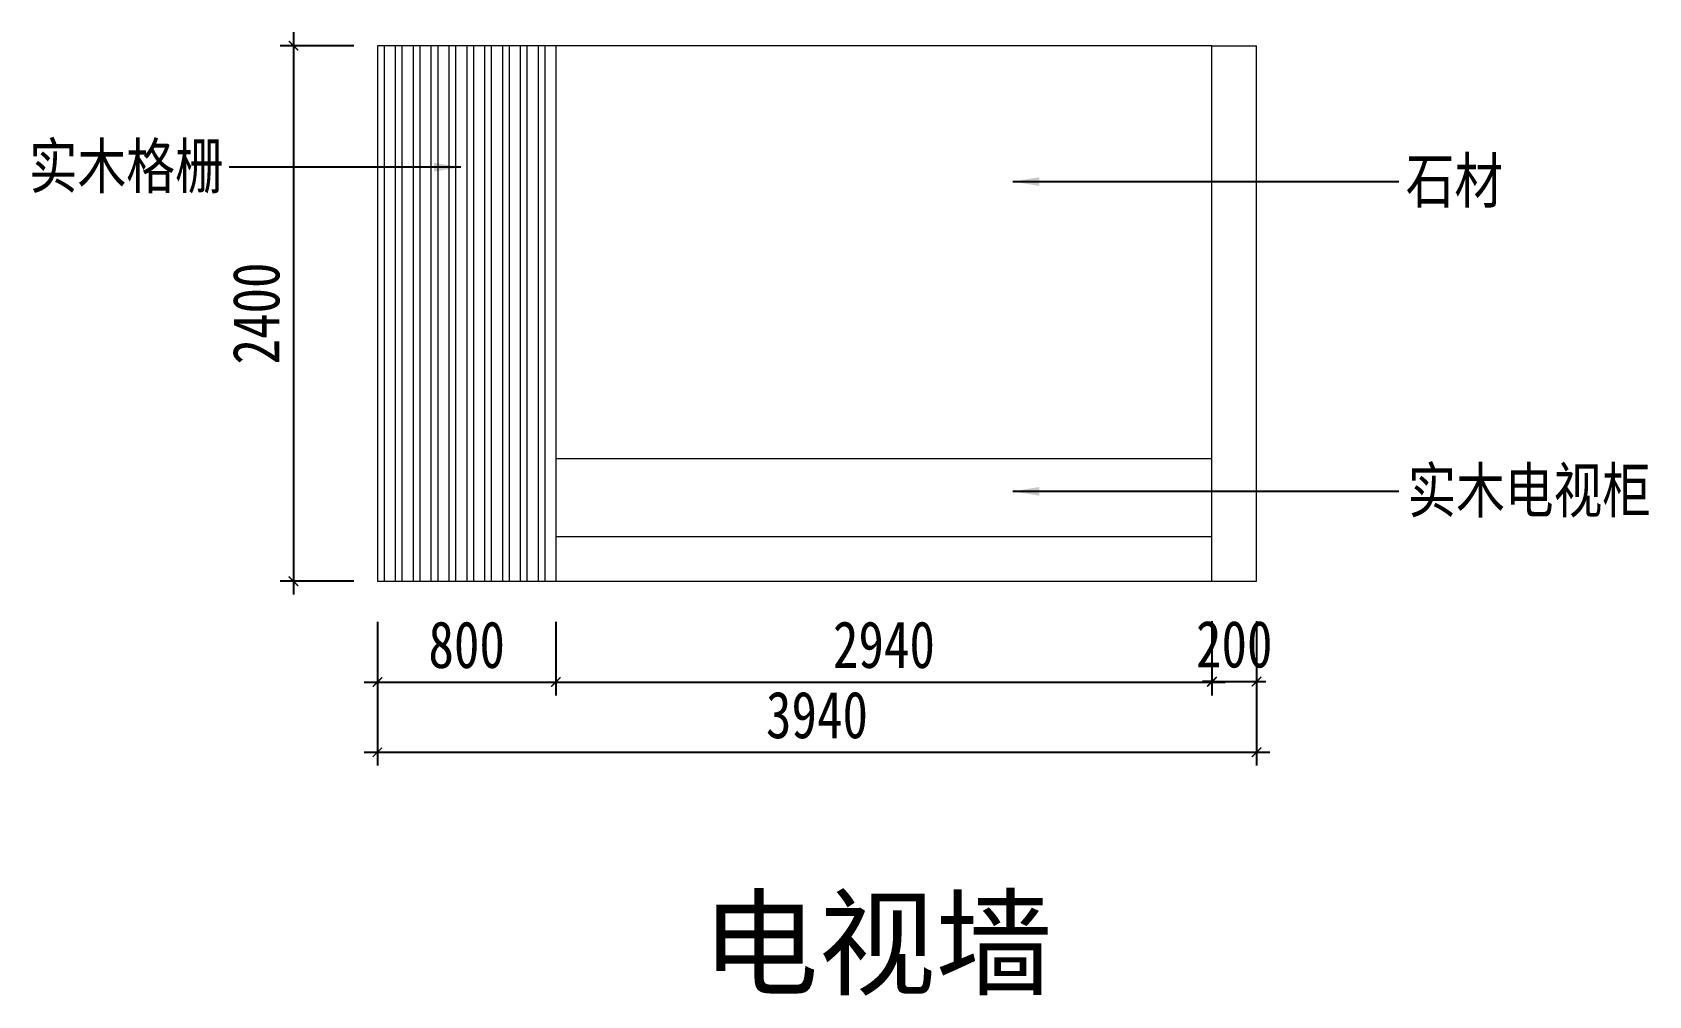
# Model space of a CAD drawing. Header units: millimetres. Extents: x 757294 to 891425, y -262592 to 287632.
# Drawn here: x 823758 to 831002, y -224832 to -220515 of the extents above; entities that cross this region are included whole.
import ezdxf

# ---------------------------------------------------------------- set-up
doc = ezdxf.new("R2010")
doc.units = ezdxf.units.MM
doc.header["$LTSCALE"] = 4
doc.layers.add('t', color=3, linetype='Continuous')
doc.layers.add('家具外轮廓线', color=3, linetype='Continuous', lineweight=15)
doc.styles.add('-黑体', font='simhei.ttf', dxfattribs={"width": 0.8})
doc.styles.add('st', font='simhei.ttf', dxfattribs={"width": 0.8})
doc.styles.get("Standard").update_dxf_attribs({"font": 'txt', "bigfont": 'gbcbig.shx'})
doc.dimstyles.new('标注60', dxfattribs={"dimscale": 60, "dimtxt": 1.5, "dimasz": 1, "dimexe": 1, "dimexo": 3, "dimgap": 1, "dimtad": 1, "dimdec": 0, "dimdsep": 46, "dimtxsty": 'st', "dimcen": 2.5, "dimdle": 1, "dimclrd": 1, "dimclre": 1, "dimclrt": 3, "dimadec": 0, "dimazin": 0, "dimtfac": 1, "dimtdec": 0, "dimtix": 1, "dimtmove": 2, "dimatfit": 3, "dimfxl": 1, "dimtolj": 1, "dimtzin": 0, "dimarcsym": 0})
doc.dimstyles.new('立面尺寸标注', dxfattribs={"dimscale": 60, "dimtxt": 3.5, "dimasz": 0.7, "dimexe": 1, "dimexo": 0.5, "dimgap": 1, "dimtad": 1, "dimdec": 0, "dimdsep": 46, "dimtxsty": '-黑体', "dimblk": 'ARCHTICK', "dimcen": 2.5, "dimdle": 1, "dimclrd": 1, "dimclre": 1, "dimclrt": 3, "dimadec": 0, "dimazin": 0, "dimtfac": 1, "dimtdec": 0, "dimtix": 1, "dimtmove": 2, "dimatfit": 3, "dimfxl": 4.5, "dimfxlon": 1, "dimtolj": 1, "dimtzin": 0, "dimarcsym": 0})

# ---------------------------------------------------------------- blocks, each defined once
blk = doc.blocks.new('_ArchTick')
at = {"color": 0, "linetype": 'ByBlock', "const_width": 0.15}
blk.add_lwpolyline([(-0.5, -0.5), (0.5, 0.5)], dxfattribs=at)
blk = doc.blocks.new('*D327')
at = {"layer": 'Defpoints', "color": 0, "ltscale": 5}
for p in [(825304.9, -222974.9), (826104.9, -222974.9), (826104.9, -223426.6)]:
    blk.add_point(p, dxfattribs=at)
at = {"layer": '家具外轮廓线', "color": 1, "lineweight": -2, "ltscale": 5}
for p, q in [((825304.9, -223156.6), (825304.9, -223486.6)), ((826104.9, -223156.6), (826104.9, -223486.6)), ((825244.9, -223426.6), (826164.9, -223426.6))]:
    blk.add_line(p, q, dxfattribs=at)
at = {"layer": '家具外轮廓线', "color": 1, "lineweight": -2, "ltscale": 5, "xscale": 42, "yscale": 42, "zscale": 42, "rotation": 180}
blk.add_blockref('_ArchTick', (825304.9, -223426.6), dxfattribs=at)
at = {"layer": '家具外轮廓线', "color": 1, "lineweight": -2, "ltscale": 5, "xscale": 42, "yscale": 42, "zscale": 42}
blk.add_blockref('_ArchTick', (826104.9, -223426.6), dxfattribs=at)
at = {"layer": '家具外轮廓线', "color": 3, "ltscale": 5, "insert": (825704.9, -223260.4), "char_height": 210, "attachment_point": 5, "style": '-黑体'}
blk.add_mtext('\\A1;800', dxfattribs=at)
blk = doc.blocks.new('*D328')
at = {"layer": 'Defpoints', "color": 0, "ltscale": 5}
for p in [(826104.9, -222974.9), (829044.9, -222974.9), (829044.9, -223426.5)]:
    blk.add_point(p, dxfattribs=at)
at = {"layer": '家具外轮廓线', "color": 1, "lineweight": -2, "ltscale": 5}
for p, q in [((826104.9, -223156.5), (826104.9, -223486.5)), ((829044.9, -223156.5), (829044.9, -223486.5)), ((826044.9, -223426.5), (829104.9, -223426.5))]:
    blk.add_line(p, q, dxfattribs=at)
at = {"layer": '家具外轮廓线', "color": 1, "lineweight": -2, "ltscale": 5, "xscale": 42, "yscale": 42, "zscale": 42, "rotation": 180}
blk.add_blockref('_ArchTick', (826104.9, -223426.5), dxfattribs=at)
at = {"layer": '家具外轮廓线', "color": 1, "lineweight": -2, "ltscale": 5, "xscale": 42, "yscale": 42, "zscale": 42}
blk.add_blockref('_ArchTick', (829044.9, -223426.5), dxfattribs=at)
at = {"layer": '家具外轮廓线', "color": 3, "ltscale": 5, "insert": (827574.9, -223260.3), "char_height": 210, "attachment_point": 5, "style": '-黑体'}
blk.add_mtext('\\A1;2940', dxfattribs=at)
blk = doc.blocks.new('*D329')
at = {"layer": 'Defpoints', "color": 0, "ltscale": 5}
for p in [(829044.9, -222974.9), (829244.9, -222974.9), (829244.9, -223424.3)]:
    blk.add_point(p, dxfattribs=at)
at = {"layer": '家具外轮廓线', "color": 1, "lineweight": -2, "ltscale": 5}
for p, q in [((829044.9, -223154.3), (829044.9, -223484.3)), ((829244.9, -223154.3), (829244.9, -223484.3)), ((829044.9, -223424.3), (829002.9, -223424.3)), ((829044.9, -223424.3), (829244.9, -223424.3)), ((829244.9, -223424.3), (829286.9, -223424.3))]:
    blk.add_line(p, q, dxfattribs=at)
at = {"layer": '家具外轮廓线', "color": 1, "lineweight": -2, "ltscale": 5, "xscale": 42, "yscale": 42, "zscale": 42}
blk.add_blockref('_ArchTick', (829044.9, -223424.3), dxfattribs=at)
at = {"layer": '家具外轮廓线', "color": 1, "lineweight": -2, "ltscale": 5, "xscale": 42, "yscale": 42, "zscale": 42, "rotation": 180}
blk.add_blockref('_ArchTick', (829244.9, -223424.3), dxfattribs=at)
at = {"layer": '家具外轮廓线', "color": 3, "ltscale": 5, "insert": (829144.9, -223258.1), "char_height": 210, "attachment_point": 5, "style": '-黑体'}
blk.add_mtext('\\A1;200', dxfattribs=at)
blk = doc.blocks.new('*D330')
at = {"layer": 'Defpoints', "color": 0, "ltscale": 5}
for p in [(825304.9, -222974.9), (829244.9, -222974.9), (829244.9, -223741.2)]:
    blk.add_point(p, dxfattribs=at)
at = {"layer": '家具外轮廓线', "color": 1, "lineweight": -2, "ltscale": 5}
for p, q in [((825304.9, -223471.2), (825304.9, -223801.2)), ((829244.9, -223471.2), (829244.9, -223801.2)), ((825244.9, -223741.2), (829304.9, -223741.2))]:
    blk.add_line(p, q, dxfattribs=at)
at = {"layer": '家具外轮廓线', "color": 1, "lineweight": -2, "ltscale": 5, "xscale": 42, "yscale": 42, "zscale": 42, "rotation": 180}
blk.add_blockref('_ArchTick', (825304.9, -223741.2), dxfattribs=at)
at = {"layer": '家具外轮廓线', "color": 1, "lineweight": -2, "ltscale": 5, "xscale": 42, "yscale": 42, "zscale": 42}
blk.add_blockref('_ArchTick', (829244.9, -223741.2), dxfattribs=at)
at = {"layer": '家具外轮廓线', "color": 3, "ltscale": 5, "insert": (827274.9, -223575), "char_height": 210, "attachment_point": 5, "style": '-黑体'}
blk.add_mtext('\\A1;3940', dxfattribs=at)
blk = doc.blocks.new('*D331')
at = {"layer": 'Defpoints', "color": 0, "ltscale": 5}
for p in [(825304.9, -220574.9), (824928.5, -222974.9), (825304.9, -222974.9)]:
    blk.add_point(p, dxfattribs=at)
at = {"layer": '家具外轮廓线', "color": 1, "lineweight": -2, "ltscale": 5}
for p, q in [((825198.5, -220574.9), (824868.5, -220574.9)), ((824928.5, -220514.9), (824928.5, -223034.9)), ((825198.5, -222974.9), (824868.5, -222974.9))]:
    blk.add_line(p, q, dxfattribs=at)
at = {"layer": '家具外轮廓线', "color": 1, "lineweight": -2, "ltscale": 5, "xscale": 42, "yscale": 42, "zscale": 42}
for p, rotation in [((824928.5, -220574.9), 90), ((824928.5, -222974.9), 270)]:
    blk.add_blockref('_ArchTick', p, dxfattribs=dict(at, rotation=rotation))
at = {"layer": '家具外轮廓线', "color": 3, "ltscale": 5, "insert": (824762.3, -221774.9), "char_height": 210, "attachment_point": 5, "rotation": 90, "style": '-黑体'}
blk.add_mtext('\\A1;2400', dxfattribs=at)

msp = doc.modelspace()

# ---------------------------------------------------------------- linework, layer by layer
at = {"layer": '家具外轮廓线', "color": 1, "ltscale": 5}
for p, q in [((829044.9, -220574.9), (825304.9, -220574.9)), ((825304.9, -220574.9), (825304.9, -222974.9)), ((825334.9, -220574.9), (825334.9, -222974.9)), ((825384.9, -220574.9), (825384.9, -222974.9)), ((825384.9, -220574.9), (825384.9, -222974.9)), ((825414.9, -220574.9), (825414.9, -222974.9)), ((825464.9, -220574.9), (825464.9, -222974.9)), ((825464.9, -220574.9), (825464.9, -222974.9)), ((825494.9, -220574.9), (825494.9, -222974.9)), ((825544.9, -220574.9), (825544.9, -222974.9)), ((825544.9, -220574.9), (825544.9, -222974.9)), ((825574.9, -220574.9), (825574.9, -222974.9)), ((825624.9, -220574.9), (825624.9, -222974.9)), ((825624.9, -220574.9), (825624.9, -222974.9)), ((825654.9, -220574.9), (825654.9, -222974.9)), ((825704.9, -220574.9), (825704.9, -222974.9)), ((825704.9, -220574.9), (825704.9, -222974.9)), ((825734.9, -220574.9), (825734.9, -222974.9)), ((825784.9, -220574.9), (825784.9, -222974.9)), ((825784.9, -220574.9), (825784.9, -222974.9)), ((825814.9, -220574.9), (825814.9, -222974.9)), ((825864.9, -220574.9), (825864.9, -222974.9)), ((825864.9, -220574.9), (825864.9, -222974.9)), ((825894.9, -220574.9), (825894.9, -222974.9)), ((825944.9, -220574.9), (825944.9, -222974.9)), ((825944.9, -220574.9), (825944.9, -222974.9)), ((825974.9, -220574.9), (825974.9, -222974.9)), ((826024.9, -220574.9), (826024.9, -222974.9)), ((826024.9, -220574.9), (826024.9, -222974.9)), ((826054.9, -220574.9), (826054.9, -222974.9)), ((826104.9, -220574.9), (826104.9, -222974.9)), ((826104.9, -220574.9), (826104.9, -222974.9)), ((829044.9, -222974.9), (829044.9, -220574.9)), ((829044.9, -220574.9), (829244.9, -220574.9)), ((829244.9, -222974.9), (829244.9, -220574.9)), ((826104.9, -222424.9), (829044.9, -222424.9)), ((826104.9, -222774.9), (829044.9, -222774.9)), ((825304.9, -222974.9), (829044.9, -222974.9)), ((829044.9, -222974.9), (829244.9, -222974.9))]:
    msp.add_line(p, q, dxfattribs=at)

# ---------------------------------------------------------------- texts
at = {"insert": (826757.3, -224405), "char_height": 384.615, "attachment_point": 1}
msp.add_mtext_dynamic_manual_height_columns('{\\fSimSun|b0|i0|c134|p2;电视墙}', width=2160.309, gutter_width=12.5, heights=[0], dxfattribs=at).dxf.set("width", 4320.618)
at = {"layer": 't', "color": 3, "char_height": 200, "width": 4.68389771413058e-11, "style": 'st'}
for s, insert, attachment_point in [('实木格栅', (823742.8, -221236.6), 7), ('石材', (830350, -221301.3), 9), ('实木电视柜', (831012.6, -222689.5), 9)]:
    msp.add_mtext(s, dxfattribs=dict(at, insert=insert, attachment_point=attachment_point))

# ---------------------------------------------------------------- dimensions: what is measured, and where the dimension line sits
at = {"layer": '家具外轮廓线', "color": 1, "ltscale": 5}
dim = msp.add_linear_dim(base=(824928.5, -222974.9), p1=(825304.9, -220574.9), p2=(825304.9, -222974.9), angle=90, dimstyle='立面尺寸标注', dxfattribs=at)
dim.commit()
dim.dimension.update_dxf_attribs({"geometry": '*D331', "text_midpoint": (824762.3, -221774.9)})
for base, p1, p2, picture, middle in [((826104.9, -223426.6), (825304.9, -222974.9), (826104.9, -222974.9), '*D327', (825704.9, -223260.4)), ((829244.9, -223741.2), (825304.9, -222974.9), (829244.9, -222974.9), '*D330', (827274.9, -223575)), ((829044.9, -223426.5), (826104.9, -222974.9), (829044.9, -222974.9), '*D328', (827574.9, -223260.3)), ((829244.9, -223424.3), (829044.9, -222974.9), (829244.9, -222974.9), '*D329', (829144.9, -223258.1))]:
    dim = msp.add_linear_dim(base=base, p1=p1, p2=p2, dimstyle='立面尺寸标注', dxfattribs=at)
    dim.commit()
    dim.dimension.update_dxf_attribs({"geometry": picture, "text_midpoint": middle})

# ---------------------------------------------------------------- leaders
at = {"layer": 't', "color": 0}
for points in [[(825678.4, -221119), (824640.1, -221119)], [(828152.1, -221183.7), (829881.9, -221183.7)], [(828152.1, -222571.9), (829881.9, -222571.9)]]:
    msp.add_leader(points, dimstyle='标注60', override={"dimasz": 2, "dimtad": 0, "dimfxl": 10}, dxfattribs=at)

doc.saveas('drawing.dxf')
